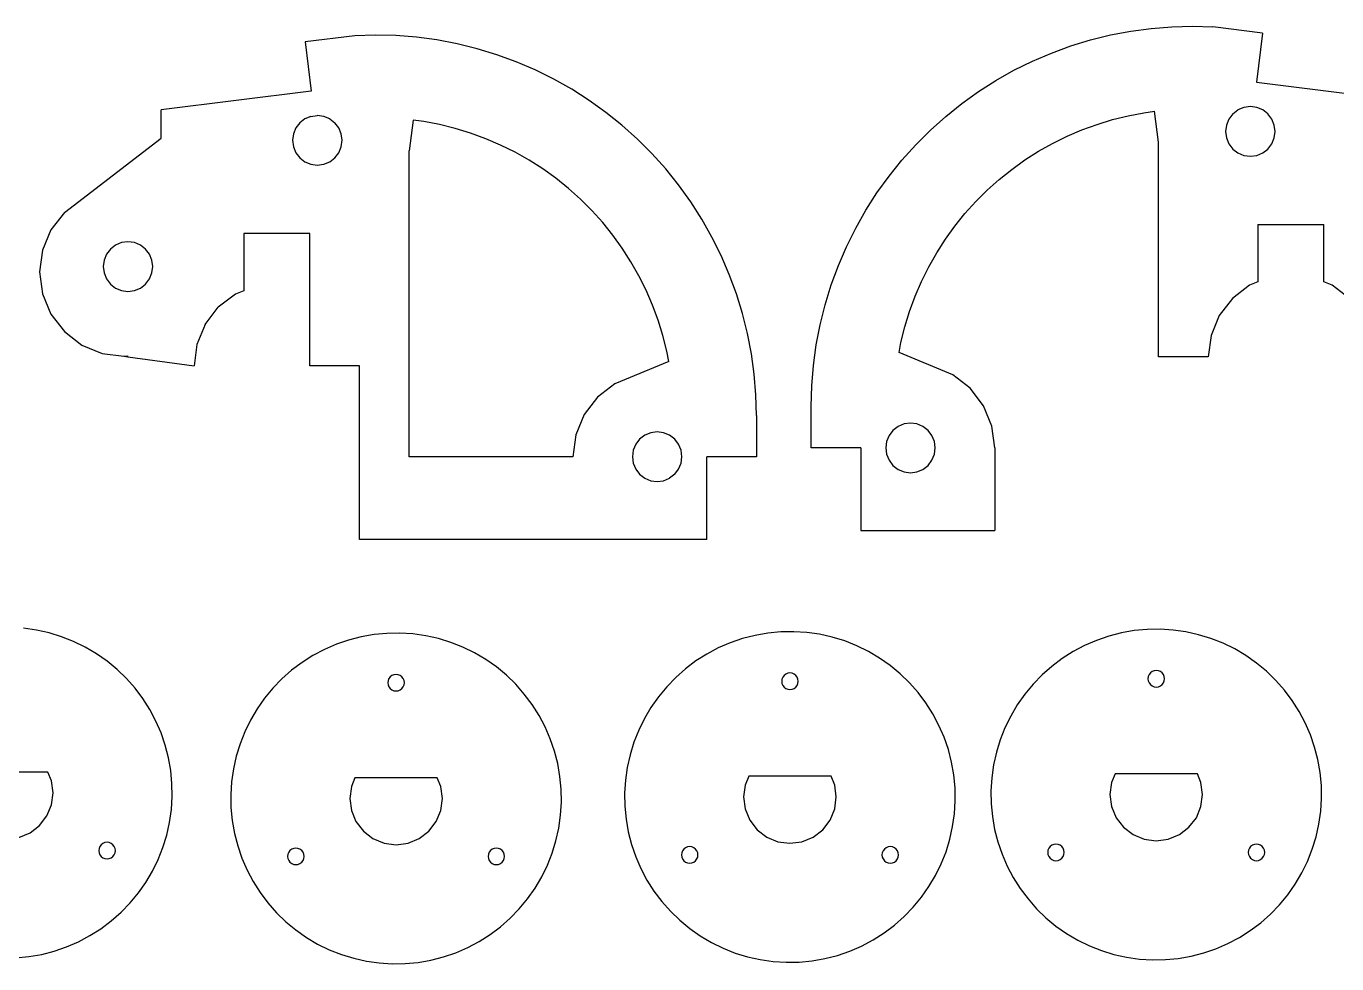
# Model space of a CAD drawing. Extents: x -202 to 202, y -117 to 117.
# Drawn here: x -75.2 to 4, y -115.7 to -59 of the extents above; entities that cross this region are included whole.
import ezdxf

# ---------------------------------------------------------------- set-up
doc = ezdxf.new("R2010")
doc.units = 0
doc.layers.get('0').update_dxf_attribs({"linetype": 'CONTINUOUS'})

msp = doc.modelspace()

# ---------------------------------------------------------------- linework, layer by layer
for p, q in [((-9.651, -59.485), (-8.426, -59.252)), ((-8.426, -59.252), (-7.19, -59.085)), ((-7.19, -59.085), (-5.947, -58.986)), ((-5.947, -58.986), (-4.7, -58.955)), ((-4.7, -58.955), (-3.454, -58.991)), ((-0.449, -59.366), (-3.454, -58.991)), ((-0.449, -59.366), (-0.821, -62.343)), ((-55.353, -59.527), (-58.357, -59.902)), ((-58.357, -59.902), (-57.985, -62.879)), ((-54.106, -59.49), (-55.353, -59.527)), ((-52.859, -59.522), (-54.106, -59.49)), ((-51.616, -59.621), (-52.859, -59.522)), ((-50.38, -59.787), (-51.616, -59.621)), ((-49.155, -60.02), (-50.38, -59.787)), ((-47.944, -60.319), (-49.155, -60.02)), ((-13.226, -60.576), (-12.055, -60.148)), ((-12.055, -60.148), (-10.862, -59.784)), ((-10.862, -59.784), (-9.651, -59.485)), ((-46.751, -60.684), (-47.944, -60.319)), ((-45.58, -61.112), (-46.751, -60.684)), ((-14.372, -61.068), (-13.226, -60.576)), ((-44.434, -61.603), (-45.58, -61.112)), ((-43.316, -62.156), (-44.434, -61.603)), ((-16.577, -62.233), (-15.49, -61.62)), ((-15.49, -61.62), (-14.372, -61.068)), ((-42.23, -62.768), (-43.316, -62.156)), ((-17.628, -62.903), (-16.577, -62.233)), ((-0.821, -62.343), (11.086, -63.832)), ((-57.985, -62.879), (-67.063, -64.014)), ((-41.178, -63.439), (-42.23, -62.768)), ((-18.642, -63.629), (-17.628, -62.903)), ((-67.063, -65.724), (-67.063, -64.014)), ((-40.164, -64.165), (-41.178, -63.439)), ((-39.191, -64.945), (-40.164, -64.165)), ((-19.615, -64.41), (-18.642, -63.629)), ((-8.584, -64.369), (-7.626, -64.187)), ((-7.626, -64.187), (-6.988, -64.101)), ((-6.743, -65.966), (-6.988, -64.101)), ((-2.254, -64.26), (-1.943, -64.021)), ((-1.582, -63.871), (-1.943, -64.021)), ((-1.193, -63.82), (-1.582, -63.871)), ((-0.805, -63.871), (-1.193, -63.82)), ((-0.443, -64.021), (-0.805, -63.871)), ((-0.133, -64.26), (-0.443, -64.021)), ((-58.674, -64.795), (-58.912, -65.106)), ((-58.363, -64.557), (-58.674, -64.795)), ((-58.001, -64.407), (-58.363, -64.557)), ((-58.001, -64.407), (-57.613, -64.356)), ((-57.225, -64.407), (-57.613, -64.356)), ((-56.863, -64.557), (-57.225, -64.407)), ((-56.863, -64.557), (-56.552, -64.795)), ((-56.314, -65.106), (-56.552, -64.795)), ((-51.818, -64.637), (-52.063, -66.501)), ((-51.181, -64.723), (-51.818, -64.637)), ((-50.222, -64.905), (-51.181, -64.723)), ((-49.274, -65.139), (-50.222, -64.905)), ((-38.262, -65.777), (-39.191, -64.945)), ((-20.544, -65.242), (-19.615, -64.41)), ((-11.382, -65.224), (-10.465, -64.889)), ((-10.465, -64.889), (-9.532, -64.603)), ((-9.532, -64.603), (-8.584, -64.369)), ((-2.642, -64.932), (-2.693, -65.32)), ((-2.492, -64.57), (-2.642, -64.932)), ((-2.254, -64.26), (-2.492, -64.57)), ((0.106, -64.57), (-0.133, -64.26)), ((0.255, -64.932), (0.106, -64.57)), ((0.307, -65.32), (0.255, -64.932)), ((-72.91, -70.211), (-67.063, -65.724)), ((-59.062, -65.468), (-59.113, -65.856)), ((-58.912, -65.106), (-59.062, -65.468)), ((-56.164, -65.468), (-56.314, -65.106)), ((-56.113, -65.856), (-56.164, -65.468)), ((-48.341, -65.424), (-49.274, -65.139)), ((-47.424, -65.759), (-48.341, -65.424)), ((-46.527, -66.144), (-47.424, -65.759)), ((-21.427, -66.123), (-20.544, -65.242)), ((-13.154, -66.041), (-12.279, -65.608)), ((-12.279, -65.608), (-11.382, -65.224)), ((-2.693, -65.32), (-2.642, -65.708)), ((-2.642, -65.708), (-2.492, -66.07)), ((0.106, -66.07), (0.255, -65.708)), ((0.255, -65.708), (0.307, -65.32)), ((-59.113, -65.856), (-59.062, -66.244)), ((-59.062, -66.244), (-58.912, -66.606)), ((-56.314, -66.606), (-56.164, -66.244)), ((-56.164, -66.244), (-56.113, -65.856)), ((-52.063, -84.99), (-52.063, -66.501)), ((-45.652, -66.576), (-46.527, -66.144)), ((-37.38, -66.658), (-38.262, -65.777)), ((-22.26, -67.05), (-21.427, -66.123)), ((-14.827, -67.045), (-14.004, -66.52)), ((-14.004, -66.52), (-13.154, -66.041)), ((-6.743, -78.955), (-6.743, -65.966)), ((-2.492, -66.07), (-2.254, -66.381)), ((-2.254, -66.381), (-1.943, -66.619)), ((-0.443, -66.619), (-0.133, -66.381)), ((-0.133, -66.381), (0.106, -66.07)), ((-58.912, -66.606), (-58.674, -66.916)), ((-58.674, -66.916), (-58.363, -67.155)), ((-58.363, -67.155), (-58.001, -67.305)), ((-58.001, -67.305), (-57.613, -67.356)), ((-57.613, -67.356), (-57.225, -67.305)), ((-57.225, -67.305), (-56.863, -67.155)), ((-56.863, -67.155), (-56.552, -66.916)), ((-56.552, -66.916), (-56.314, -66.606)), ((-44.802, -67.056), (-45.652, -66.576)), ((-43.979, -67.58), (-44.802, -67.056)), ((-36.546, -67.586), (-37.38, -66.658)), ((-23.042, -68.022), (-22.26, -67.05)), ((-15.621, -67.613), (-14.827, -67.045)), ((-1.943, -66.619), (-1.582, -66.769)), ((-1.582, -66.769), (-1.193, -66.82)), ((-1.193, -66.82), (-0.805, -66.769)), ((-0.805, -66.769), (-0.443, -66.619)), ((-43.186, -68.149), (-43.979, -67.58)), ((-42.424, -68.76), (-43.186, -68.149)), ((-35.764, -68.557), (-36.546, -67.586)), ((-23.771, -69.034), (-23.042, -68.022)), ((-16.382, -68.224), (-15.621, -67.613)), ((-41.697, -69.411), (-42.424, -68.76)), ((-35.036, -69.57), (-35.764, -68.557)), ((-17.8, -69.564), (-17.109, -68.875)), ((-17.109, -68.875), (-16.382, -68.224)), ((-41.006, -70.1), (-41.697, -69.411)), ((-34.363, -70.62), (-35.036, -69.57)), ((-24.443, -70.084), (-23.771, -69.034)), ((-18.452, -70.29), (-17.8, -69.564)), ((-72.91, -70.211), (-73.721, -71.267)), ((-40.354, -70.826), (-41.006, -70.1)), ((-25.058, -71.17), (-24.443, -70.084)), ((-19.064, -71.051), (-18.452, -70.29)), ((-73.721, -71.267), (-74.23, -72.497)), ((-39.742, -71.586), (-40.354, -70.826)), ((-33.749, -71.705), (-34.363, -70.62)), ((-25.612, -72.287), (-25.058, -71.17)), ((-19.634, -71.843), (-19.064, -71.051)), ((-0.743, -70.955), (-0.743, -74.418)), ((-0.743, -70.955), (3.257, -70.955)), ((3.257, -74.418), (3.257, -70.955)), ((-69.451, -72.041), (-69.813, -72.191)), ((-69.063, -71.99), (-69.451, -72.041)), ((-68.675, -72.041), (-69.063, -71.99)), ((-68.313, -72.191), (-68.675, -72.041)), ((-58.063, -71.49), (-62.063, -71.49)), ((-62.063, -71.49), (-62.063, -74.953)), ((-58.063, -79.49), (-58.063, -71.49)), ((-39.172, -72.379), (-39.742, -71.586)), ((-33.194, -72.822), (-33.749, -71.705)), ((-20.161, -72.665), (-19.634, -71.843)), ((-74.23, -72.497), (-74.404, -73.817)), ((-70.362, -72.74), (-70.512, -73.102)), ((-70.124, -72.43), (-70.362, -72.74)), ((-69.813, -72.191), (-70.124, -72.43)), ((-68.003, -72.43), (-68.313, -72.191)), ((-67.764, -72.74), (-68.003, -72.43)), ((-67.614, -73.102), (-67.764, -72.74)), ((-38.646, -73.201), (-39.172, -72.379)), ((-32.701, -73.968), (-33.194, -72.822)), ((-26.106, -73.432), (-25.612, -72.287)), ((-20.641, -73.514), (-20.161, -72.665)), ((-70.512, -73.102), (-70.563, -73.49)), ((-70.563, -73.49), (-70.512, -73.879)), ((-67.563, -73.49), (-67.614, -73.102)), ((-67.614, -73.879), (-67.563, -73.49)), ((-38.165, -74.05), (-38.646, -73.201)), ((-26.536, -74.602), (-26.106, -73.432)), ((-21.076, -74.388), (-20.641, -73.514)), ((-74.404, -73.817), (-74.23, -75.137)), ((-70.512, -73.879), (-70.362, -74.24)), ((-70.362, -74.24), (-70.124, -74.551)), ((-68.003, -74.551), (-67.764, -74.24)), ((-67.764, -74.24), (-67.614, -73.879)), ((-37.731, -74.924), (-38.165, -74.05)), ((-32.27, -75.138), (-32.701, -73.968)), ((-21.462, -75.285), (-21.076, -74.388)), ((-0.743, -74.418), (-1.243, -74.625)), ((3.757, -74.625), (3.257, -74.418)), ((-74.23, -75.137), (-73.721, -76.367)), ((-70.124, -74.551), (-69.813, -74.789)), ((-69.813, -74.789), (-69.451, -74.939)), ((-69.451, -74.939), (-69.063, -74.99)), ((-69.063, -74.99), (-68.675, -74.939)), ((-68.675, -74.939), (-68.313, -74.789)), ((-68.313, -74.789), (-68.003, -74.551)), ((-62.563, -75.16), (-63.599, -75.955)), ((-62.063, -74.953), (-62.563, -75.16)), ((-37.345, -75.82), (-37.731, -74.924)), ((-31.904, -76.33), (-32.27, -75.138)), ((-26.903, -75.795), (-26.536, -74.602)), ((-21.799, -76.201), (-21.462, -75.285)), ((-1.243, -74.625), (-2.279, -75.419)), ((4.793, -75.419), (3.757, -74.625)), ((-64.393, -76.99), (-63.599, -75.955)), ((-37.008, -76.736), (-37.345, -75.82)), ((-27.204, -77.005), (-26.903, -75.795)), ((-2.279, -75.419), (-3.073, -76.455)), ((-73.721, -76.367), (-72.91, -77.423)), ((-36.721, -77.669), (-37.008, -76.736)), ((-31.602, -77.54), (-31.904, -76.33)), ((-22.085, -77.134), (-21.799, -76.201)), ((-3.073, -76.455), (-3.573, -77.661)), ((-72.91, -77.423), (-71.854, -78.234)), ((-64.393, -76.99), (-64.893, -78.196)), ((-31.367, -78.765), (-31.602, -77.54)), ((-27.439, -78.229), (-27.204, -77.005)), ((-22.321, -78.081), (-22.085, -77.134)), ((-3.573, -77.661), (-3.743, -78.955)), ((-71.854, -78.234), (-70.624, -78.743)), ((-64.893, -78.196), (-65.063, -79.49)), ((-36.485, -78.616), (-36.721, -77.669)), ((-27.608, -79.465), (-27.439, -78.229)), ((-22.439, -78.694), (-22.321, -78.081)), ((-70.624, -78.743), (-69.304, -78.917)), ((-69.304, -78.917), (-69.063, -78.885)), ((-69.304, -78.917), (-69.063, -78.95)), ((-69.063, -78.95), (-69.063, -78.885)), ((-69.063, -78.95), (-65.063, -79.49)), ((-36.367, -79.229), (-39.613, -80.574)), ((-36.367, -79.229), (-36.485, -78.616)), ((-31.198, -80.001), (-31.367, -78.765)), ((-19.193, -80.038), (-22.439, -78.694)), ((-3.743, -78.955), (-6.743, -78.955)), ((-55.063, -79.49), (-58.063, -79.49)), ((-55.063, -89.99), (-55.063, -79.49)), ((-31.097, -81.244), (-31.198, -80.001)), ((-27.709, -80.708), (-27.608, -79.465)), ((-18.137, -80.849), (-19.193, -80.038)), ((-39.613, -80.574), (-40.67, -81.384)), ((-27.743, -81.955), (-27.709, -80.708)), ((-40.67, -81.384), (-41.48, -82.44)), ((-31.063, -82.49), (-31.097, -81.244)), ((-17.326, -81.905), (-18.137, -80.849)), ((-27.743, -84.455), (-27.743, -81.955)), ((-16.817, -83.135), (-17.326, -81.905)), ((-41.48, -82.44), (-41.989, -83.67)), ((-31.063, -82.49), (-31.063, -84.99)), ((-22.493, -83.156), (-22.804, -83.394)), ((-22.131, -83.006), (-22.493, -83.156)), ((-21.743, -82.955), (-22.131, -83.006)), ((-21.355, -83.006), (-21.743, -82.955)), ((-20.993, -83.156), (-21.355, -83.006)), ((-20.682, -83.394), (-20.993, -83.156)), ((-16.643, -84.455), (-16.817, -83.135)), ((-41.989, -83.67), (-42.163, -84.99)), ((-38.124, -83.93), (-38.362, -84.24)), ((-37.813, -83.691), (-38.124, -83.93)), ((-37.451, -83.541), (-37.813, -83.691)), ((-37.063, -83.49), (-37.451, -83.541)), ((-36.675, -83.541), (-37.063, -83.49)), ((-36.313, -83.691), (-36.675, -83.541)), ((-36.003, -83.93), (-36.313, -83.691)), ((-35.764, -84.24), (-36.003, -83.93)), ((-23.042, -83.705), (-23.192, -84.067)), ((-22.804, -83.394), (-23.042, -83.705)), ((-20.444, -83.705), (-20.682, -83.394)), ((-20.294, -84.067), (-20.444, -83.705)), ((-38.512, -84.602), (-38.563, -84.99)), ((-38.362, -84.24), (-38.512, -84.602)), ((-35.614, -84.602), (-35.764, -84.24)), ((-35.563, -84.99), (-35.614, -84.602)), ((-24.743, -84.455), (-27.743, -84.455)), ((-24.743, -84.455), (-24.743, -89.455)), ((-23.192, -84.067), (-23.243, -84.455)), ((-23.243, -84.455), (-23.192, -84.843)), ((-20.243, -84.455), (-20.294, -84.067)), ((-20.294, -84.843), (-20.243, -84.455)), ((-16.643, -84.455), (-16.643, -89.455)), ((-42.163, -84.99), (-52.063, -84.99)), ((-38.563, -84.99), (-38.512, -85.379)), ((-38.512, -85.379), (-38.362, -85.74)), ((-35.764, -85.74), (-35.614, -85.379)), ((-35.614, -85.379), (-35.563, -84.99)), ((-31.063, -84.99), (-34.063, -84.99)), ((-34.063, -89.99), (-34.063, -84.99)), ((-23.192, -84.843), (-23.042, -85.205)), ((-23.042, -85.205), (-22.804, -85.515)), ((-22.804, -85.515), (-22.493, -85.754)), ((-20.993, -85.754), (-20.682, -85.515)), ((-20.682, -85.515), (-20.444, -85.205)), ((-20.444, -85.205), (-20.294, -84.843)), ((-38.362, -85.74), (-38.124, -86.051)), ((-38.124, -86.051), (-37.813, -86.289)), ((-37.813, -86.289), (-37.451, -86.439)), ((-36.675, -86.439), (-36.313, -86.289)), ((-36.003, -86.051), (-36.313, -86.289)), ((-36.003, -86.051), (-35.764, -85.74)), ((-22.493, -85.754), (-22.131, -85.904)), ((-22.131, -85.904), (-21.743, -85.955)), ((-21.743, -85.955), (-21.355, -85.904)), ((-21.355, -85.904), (-20.993, -85.754)), ((-37.451, -86.439), (-37.063, -86.49)), ((-37.063, -86.49), (-36.675, -86.439)), ((-24.743, -89.455), (-16.643, -89.455)), ((-34.063, -89.99), (-55.063, -89.99)), ((-74.595, -95.47), (-75.372, -95.36)), ((-73.829, -95.641), (-74.595, -95.47)), ((-73.078, -95.872), (-73.829, -95.641)), ((-72.348, -96.161), (-73.078, -95.872)), ((-54.959, -95.882), (-55.719, -96.078)), ((-54.185, -95.747), (-54.959, -95.882)), ((-53.403, -95.673), (-54.185, -95.747)), ((-52.618, -95.66), (-53.403, -95.673)), ((-51.835, -95.709), (-52.618, -95.66)), ((-51.057, -95.819), (-51.835, -95.709)), ((-50.291, -95.99), (-51.057, -95.819)), ((-31.142, -95.792), (-31.903, -95.988)), ((-30.369, -95.657), (-31.142, -95.792)), ((-29.587, -95.583), (-30.369, -95.657)), ((-28.802, -95.57), (-29.587, -95.583)), ((-28.018, -95.619), (-28.802, -95.57)), ((-27.241, -95.729), (-28.018, -95.619)), ((-26.475, -95.9), (-27.241, -95.729)), ((-9.754, -95.84), (-10.496, -96.094)), ((-8.993, -95.644), (-9.754, -95.84)), ((-8.22, -95.509), (-8.993, -95.644)), ((-7.438, -95.434), (-8.22, -95.509)), ((-6.653, -95.422), (-7.438, -95.434)), ((-5.869, -95.471), (-6.653, -95.422)), ((-5.092, -95.581), (-5.869, -95.471)), ((-4.325, -95.752), (-5.092, -95.581)), ((-3.575, -95.983), (-4.325, -95.752)), ((-71.643, -96.506), (-72.348, -96.161)), ((-70.966, -96.905), (-71.643, -96.506)), ((-57.182, -96.644), (-57.876, -97.012)), ((-56.462, -96.332), (-57.182, -96.644)), ((-55.719, -96.078), (-56.462, -96.332)), ((-49.54, -96.221), (-50.291, -95.99)), ((-48.81, -96.51), (-49.54, -96.221)), ((-48.105, -96.855), (-48.81, -96.51)), ((-33.366, -96.554), (-34.06, -96.922)), ((-32.645, -96.242), (-33.366, -96.554)), ((-31.903, -95.988), (-32.645, -96.242)), ((-25.724, -96.131), (-26.475, -95.9)), ((-24.994, -96.42), (-25.724, -96.131)), ((-24.288, -96.765), (-24.994, -96.42)), ((-11.217, -96.406), (-11.911, -96.774)), ((-10.496, -96.094), (-11.217, -96.406)), ((-2.845, -96.271), (-3.575, -95.983)), ((-2.139, -96.617), (-2.845, -96.271)), ((-1.463, -97.016), (-2.139, -96.617)), ((-70.324, -97.356), (-70.966, -96.905)), ((-69.719, -97.857), (-70.324, -97.356)), ((-58.539, -97.433), (-59.167, -97.905)), ((-57.876, -97.012), (-58.539, -97.433)), ((-47.429, -97.254), (-48.105, -96.855)), ((-46.786, -97.705), (-47.429, -97.254)), ((-34.722, -97.343), (-35.35, -97.815)), ((-34.06, -96.922), (-34.722, -97.343)), ((-23.612, -97.164), (-24.288, -96.765)), ((-22.97, -97.615), (-23.612, -97.164)), ((-12.573, -97.195), (-13.201, -97.667)), ((-11.911, -96.774), (-12.573, -97.195)), ((-0.821, -97.467), (-1.463, -97.016)), ((-0.216, -97.967), (-0.821, -97.467)), ((-69.155, -98.403), (-69.719, -97.857)), ((-59.167, -97.905), (-59.755, -98.424)), ((-53.1, -98.224), (-53.203, -98.304)), ((-52.979, -98.174), (-53.1, -98.224)), ((-52.85, -98.157), (-52.979, -98.174)), ((-52.721, -98.174), (-52.85, -98.157)), ((-52.6, -98.224), (-52.721, -98.174)), ((-52.496, -98.304), (-52.6, -98.224)), ((-46.181, -98.206), (-46.786, -97.705)), ((-45.617, -98.752), (-46.181, -98.206)), ((-35.35, -97.815), (-35.939, -98.334)), ((-29.387, -98.214), (-29.466, -98.317)), ((-29.283, -98.134), (-29.387, -98.214)), ((-29.163, -98.084), (-29.283, -98.134)), ((-29.033, -98.067), (-29.163, -98.084)), ((-28.904, -98.084), (-29.033, -98.067)), ((-28.783, -98.134), (-28.904, -98.084)), ((-28.68, -98.214), (-28.783, -98.134)), ((-28.6, -98.317), (-28.68, -98.214)), ((-22.365, -98.116), (-22.97, -97.615)), ((-21.801, -98.662), (-22.365, -98.116)), ((-13.79, -98.186), (-14.336, -98.75)), ((-13.201, -97.667), (-13.79, -98.186)), ((-7.317, -98.169), (-7.367, -98.29)), ((-7.238, -98.066), (-7.317, -98.169)), ((-7.134, -97.986), (-7.238, -98.066)), ((-7.014, -97.936), (-7.134, -97.986)), ((-6.884, -97.919), (-7.014, -97.936)), ((-6.755, -97.936), (-6.884, -97.919)), ((-6.634, -97.986), (-6.755, -97.936)), ((-6.531, -98.066), (-6.634, -97.986)), ((-6.451, -98.169), (-6.531, -98.066)), ((-6.401, -98.29), (-6.451, -98.169)), ((0.349, -98.514), (-0.216, -97.967)), ((-68.635, -98.992), (-69.155, -98.403)), ((-68.163, -99.619), (-68.635, -98.992)), ((-60.302, -98.988), (-60.802, -99.594)), ((-59.755, -98.424), (-60.302, -98.988)), ((-53.333, -98.528), (-53.35, -98.657)), ((-53.35, -98.657), (-53.333, -98.787)), ((-53.283, -98.407), (-53.333, -98.528)), ((-53.333, -98.787), (-53.283, -98.907)), ((-53.203, -98.304), (-53.283, -98.407)), ((-53.283, -98.907), (-53.203, -99.011)), ((-53.203, -99.011), (-53.1, -99.09)), ((-52.6, -99.09), (-52.496, -99.011)), ((-52.417, -98.407), (-52.496, -98.304)), ((-52.496, -99.011), (-52.417, -98.907)), ((-52.367, -98.528), (-52.417, -98.407)), ((-52.417, -98.907), (-52.367, -98.787)), ((-52.35, -98.657), (-52.367, -98.528)), ((-52.367, -98.787), (-52.35, -98.657)), ((-45.098, -99.341), (-45.617, -98.752)), ((-36.485, -98.898), (-36.985, -99.504)), ((-35.939, -98.334), (-36.485, -98.898)), ((-29.516, -98.438), (-29.533, -98.567)), ((-29.533, -98.567), (-29.516, -98.697)), ((-29.466, -98.317), (-29.516, -98.438)), ((-29.516, -98.697), (-29.466, -98.817)), ((-29.466, -98.817), (-29.387, -98.921)), ((-29.387, -98.921), (-29.283, -99)), ((-29.283, -99), (-29.163, -99.05)), ((-29.163, -99.05), (-29.033, -99.067)), ((-29.033, -99.067), (-28.904, -99.05)), ((-28.904, -99.05), (-28.783, -99)), ((-28.783, -99), (-28.68, -98.921)), ((-28.68, -98.921), (-28.6, -98.817)), ((-28.551, -98.438), (-28.6, -98.317)), ((-28.6, -98.817), (-28.551, -98.697)), ((-28.533, -98.567), (-28.551, -98.438)), ((-28.551, -98.697), (-28.533, -98.567)), ((-21.281, -99.251), (-21.801, -98.662)), ((-14.336, -98.75), (-14.836, -99.356)), ((-7.367, -98.29), (-7.384, -98.419)), ((-7.384, -98.419), (-7.367, -98.549)), ((-7.367, -98.549), (-7.317, -98.669)), ((-7.317, -98.669), (-7.238, -98.773)), ((-7.238, -98.773), (-7.134, -98.852)), ((-7.134, -98.852), (-7.014, -98.902)), ((-7.014, -98.902), (-6.884, -98.919)), ((-6.884, -98.919), (-6.755, -98.902)), ((-6.755, -98.902), (-6.634, -98.852)), ((-6.634, -98.852), (-6.531, -98.773)), ((-6.531, -98.773), (-6.451, -98.669)), ((-6.451, -98.669), (-6.401, -98.549)), ((-6.384, -98.419), (-6.401, -98.29)), ((-6.401, -98.549), (-6.384, -98.419)), ((0.868, -99.102), (0.349, -98.514)), ((-67.742, -100.282), (-68.163, -99.619)), ((-60.802, -99.594), (-61.253, -100.236)), ((-53.1, -99.09), (-52.979, -99.14)), ((-52.979, -99.14), (-52.85, -99.157)), ((-52.85, -99.157), (-52.721, -99.14)), ((-52.721, -99.14), (-52.6, -99.09)), ((-44.626, -99.968), (-45.098, -99.341)), ((-36.985, -99.504), (-37.437, -100.146)), ((-20.809, -99.878), (-21.281, -99.251)), ((-14.836, -99.356), (-15.288, -99.998)), ((1.34, -99.73), (0.868, -99.102)), ((1.761, -100.393), (1.34, -99.73)), ((-67.375, -100.976), (-67.742, -100.282)), ((-61.253, -100.236), (-61.652, -100.912)), ((-44.205, -100.631), (-44.626, -99.968)), ((-43.837, -101.325), (-44.205, -100.631)), ((-37.437, -100.146), (-37.836, -100.822)), ((-20.388, -100.541), (-20.809, -99.878)), ((-20.021, -101.235), (-20.388, -100.541)), ((-15.288, -99.998), (-15.687, -100.674)), ((2.128, -101.087), (1.761, -100.393)), ((-67.063, -101.696), (-67.375, -100.976)), ((-61.652, -100.912), (-61.998, -101.618)), ((-43.525, -102.045), (-43.837, -101.325)), ((-37.836, -100.822), (-38.181, -101.528)), ((-19.709, -101.955), (-20.021, -101.235)), ((-16.032, -101.379), (-16.321, -102.11)), ((-15.687, -100.674), (-16.032, -101.379)), ((2.441, -101.807), (2.128, -101.087)), ((-66.808, -102.439), (-67.063, -101.696)), ((-61.998, -101.618), (-62.286, -102.348)), ((-43.27, -102.788), (-43.525, -102.045)), ((-38.181, -101.528), (-38.47, -102.258)), ((-19.454, -102.698), (-19.709, -101.955)), ((-16.321, -102.11), (-16.551, -102.86)), ((2.695, -102.55), (2.441, -101.807)), ((-66.612, -103.2), (-66.808, -102.439)), ((-62.286, -102.348), (-62.517, -103.098)), ((-43.075, -103.549), (-43.27, -102.788)), ((-38.701, -103.008), (-38.871, -103.775)), ((-38.47, -102.258), (-38.701, -103.008)), ((-19.258, -103.459), (-19.454, -102.698)), ((-16.551, -102.86), (-16.722, -103.626)), ((2.891, -103.31), (2.695, -102.55)), ((-66.477, -103.973), (-66.612, -103.2)), ((-62.517, -103.098), (-62.688, -103.865)), ((-42.939, -104.322), (-43.075, -103.549)), ((-38.871, -103.775), (-38.982, -104.552)), ((-19.123, -104.232), (-19.258, -103.459)), ((-16.722, -103.626), (-16.833, -104.404)), ((3.026, -104.084), (2.891, -103.31)), ((-73.9, -104.058), (-78.874, -104.058)), ((-73.683, -104.584), (-73.9, -104.058)), ((-73.587, -105.308), (-73.683, -104.584)), ((-66.403, -104.755), (-66.477, -103.973)), ((-62.688, -103.865), (-62.798, -104.642)), ((-55.337, -104.407), (-55.555, -104.933)), ((-50.363, -104.407), (-55.337, -104.407)), ((-50.145, -104.933), (-50.363, -104.407)), ((-42.865, -105.104), (-42.939, -104.322)), ((-38.982, -104.552), (-39.031, -105.336)), ((-31.52, -104.317), (-31.738, -104.843)), ((-26.546, -104.317), (-31.52, -104.317)), ((-26.329, -104.843), (-26.546, -104.317)), ((-19.049, -105.014), (-19.123, -104.232)), ((-16.833, -104.404), (-16.882, -105.188)), ((-9.371, -104.169), (-9.589, -104.694)), ((-4.397, -104.169), (-9.371, -104.169)), ((-4.18, -104.694), (-4.397, -104.169)), ((3.1, -104.866), (3.026, -104.084)), ((-73.683, -106.033), (-73.587, -105.308)), ((-66.39, -105.54), (-66.403, -104.755)), ((-62.798, -104.642), (-62.847, -105.426)), ((-55.555, -104.933), (-55.65, -105.657)), ((-50.05, -105.657), (-50.145, -104.933)), ((-42.853, -105.889), (-42.865, -105.104)), ((-39.031, -105.336), (-39.018, -106.121)), ((-31.738, -104.843), (-31.833, -105.567)), ((-26.233, -105.567), (-26.329, -104.843)), ((-19.036, -105.799), (-19.049, -105.014)), ((-16.882, -105.188), (-16.869, -105.973)), ((-9.589, -104.694), (-9.684, -105.419)), ((-4.084, -105.419), (-4.18, -104.694)), ((3.113, -105.651), (3.1, -104.866)), ((-73.963, -106.708), (-73.683, -106.033)), ((-66.439, -106.323), (-66.39, -105.54)), ((-62.847, -105.426), (-62.835, -106.211)), ((-55.65, -105.657), (-55.555, -106.382)), ((-50.145, -106.382), (-50.05, -105.657)), ((-42.902, -106.672), (-42.853, -105.889)), ((-39.018, -106.121), (-38.944, -106.902)), ((-31.833, -105.567), (-31.738, -106.292)), ((-26.329, -106.292), (-26.233, -105.567)), ((-19.085, -106.582), (-19.036, -105.799)), ((-16.869, -105.973), (-16.795, -106.754)), ((-9.684, -105.419), (-9.589, -106.144)), ((-9.589, -106.144), (-9.309, -106.819)), ((-4.459, -106.819), (-4.18, -106.144)), ((-4.18, -106.144), (-4.084, -105.419)), ((3.064, -106.434), (3.113, -105.651)), ((-74.408, -107.288), (-73.963, -106.708)), ((-66.549, -107.101), (-66.439, -106.323)), ((-62.835, -106.211), (-62.76, -106.992)), ((-55.555, -106.382), (-55.275, -107.057)), ((-50.425, -107.057), (-50.145, -106.382)), ((-43.012, -107.45), (-42.902, -106.672)), ((-38.944, -106.902), (-38.809, -107.676)), ((-31.738, -106.292), (-31.458, -106.967)), ((-31.458, -106.967), (-31.013, -107.547)), ((-27.054, -107.547), (-26.609, -106.967)), ((-26.609, -106.967), (-26.329, -106.292)), ((-19.195, -107.36), (-19.085, -106.582)), ((-16.795, -106.754), (-16.66, -107.528)), ((-9.309, -106.819), (-8.864, -107.399)), ((-4.904, -107.399), (-4.459, -106.819)), ((2.954, -107.212), (3.064, -106.434)), ((-75.663, -108.013), (-74.987, -107.733)), ((-74.987, -107.733), (-74.408, -107.288)), ((-66.72, -107.867), (-66.549, -107.101)), ((-62.76, -106.992), (-62.625, -107.766)), ((-62.625, -107.766), (-62.429, -108.526)), ((-55.275, -107.057), (-54.83, -107.637)), ((-54.83, -107.637), (-54.25, -108.082)), ((-51.45, -108.082), (-50.87, -107.637)), ((-50.87, -107.637), (-50.425, -107.057)), ((-43.183, -108.216), (-43.012, -107.45)), ((-38.809, -107.676), (-38.613, -108.436)), ((-31.013, -107.547), (-30.433, -107.992)), ((-27.633, -107.992), (-27.054, -107.547)), ((-19.366, -108.126), (-19.195, -107.36)), ((-16.66, -107.528), (-16.464, -108.288)), ((-8.864, -107.399), (-8.284, -107.844)), ((-5.484, -107.844), (-4.904, -107.399)), ((2.783, -107.978), (2.954, -107.212)), ((-70.758, -108.558), (-70.808, -108.679)), ((-70.679, -108.455), (-70.758, -108.558)), ((-70.575, -108.375), (-70.679, -108.455)), ((-70.455, -108.325), (-70.575, -108.375)), ((-70.325, -108.308), (-70.455, -108.325)), ((-70.196, -108.325), (-70.325, -108.308)), ((-70.075, -108.375), (-70.196, -108.325)), ((-69.972, -108.455), (-70.075, -108.375)), ((-69.892, -108.558), (-69.972, -108.455)), ((-69.842, -108.679), (-69.892, -108.558)), ((-66.951, -108.618), (-66.72, -107.867)), ((-62.429, -108.526), (-62.175, -109.269)), ((-54.25, -108.082), (-53.575, -108.362)), ((-53.575, -108.362), (-52.85, -108.457)), ((-52.85, -108.457), (-52.125, -108.362)), ((-52.125, -108.362), (-51.45, -108.082)), ((-43.413, -108.967), (-43.183, -108.216)), ((-38.613, -108.436), (-38.358, -109.179)), ((-35.096, -108.567), (-35.225, -108.584)), ((-34.966, -108.584), (-35.096, -108.567)), ((-30.433, -107.992), (-29.758, -108.272)), ((-29.758, -108.272), (-29.033, -108.367)), ((-29.033, -108.367), (-28.309, -108.272)), ((-28.309, -108.272), (-27.633, -107.992)), ((-22.971, -108.567), (-23.101, -108.584)), ((-22.842, -108.584), (-22.971, -108.567)), ((-19.597, -108.877), (-19.366, -108.126)), ((-16.464, -108.288), (-16.209, -109.031)), ((-13.3, -108.566), (-13.38, -108.669)), ((-13.197, -108.486), (-13.3, -108.566)), ((-13.076, -108.436), (-13.197, -108.486)), ((-12.947, -108.419), (-13.076, -108.436)), ((-12.817, -108.436), (-12.947, -108.419)), ((-12.697, -108.486), (-12.817, -108.436)), ((-12.593, -108.566), (-12.697, -108.486)), ((-12.514, -108.669), (-12.593, -108.566)), ((-8.284, -107.844), (-7.609, -108.124)), ((-7.609, -108.124), (-6.884, -108.219)), ((-6.884, -108.219), (-6.16, -108.124)), ((-6.16, -108.124), (-5.484, -107.844)), ((-1.176, -108.566), (-1.255, -108.669)), ((-1.072, -108.486), (-1.176, -108.566)), ((-0.952, -108.436), (-1.072, -108.486)), ((-0.822, -108.419), (-0.952, -108.436)), ((-0.693, -108.436), (-0.822, -108.419)), ((-0.572, -108.486), (-0.693, -108.436)), ((-0.469, -108.566), (-0.572, -108.486)), ((-0.389, -108.669), (-0.469, -108.566)), ((2.552, -108.729), (2.783, -107.978)), ((-70.808, -108.679), (-70.825, -108.808)), ((-70.825, -108.808), (-70.808, -108.938)), ((-70.808, -108.938), (-70.758, -109.058)), ((-70.758, -109.058), (-70.679, -109.162)), ((-70.679, -109.162), (-70.575, -109.241)), ((-70.575, -109.241), (-70.455, -109.291)), ((-70.455, -109.291), (-70.325, -109.308)), ((-70.325, -109.308), (-70.196, -109.291)), ((-70.196, -109.291), (-70.075, -109.241)), ((-70.075, -109.241), (-69.972, -109.162)), ((-69.972, -109.162), (-69.892, -109.058)), ((-69.892, -109.058), (-69.842, -108.938)), ((-69.825, -108.808), (-69.842, -108.679)), ((-69.842, -108.938), (-69.825, -108.808)), ((-67.585, -110.053), (-67.24, -109.348)), ((-67.24, -109.348), (-66.951, -108.618)), ((-62.175, -109.269), (-61.863, -109.99)), ((-59.395, -109.028), (-59.412, -109.157)), ((-59.412, -109.157), (-59.395, -109.287)), ((-59.345, -108.907), (-59.395, -109.028)), ((-59.395, -109.287), (-59.345, -109.407)), ((-59.266, -108.804), (-59.345, -108.907)), ((-59.162, -108.724), (-59.266, -108.804)), ((-59.042, -108.674), (-59.162, -108.724)), ((-58.912, -108.657), (-59.042, -108.674)), ((-58.783, -108.674), (-58.912, -108.657)), ((-58.662, -108.724), (-58.783, -108.674)), ((-58.559, -108.804), (-58.662, -108.724)), ((-58.479, -108.907), (-58.559, -108.804)), ((-58.429, -109.028), (-58.479, -108.907)), ((-58.479, -109.407), (-58.429, -109.287)), ((-58.412, -109.157), (-58.429, -109.028)), ((-58.429, -109.287), (-58.412, -109.157)), ((-47.271, -109.028), (-47.288, -109.157)), ((-47.288, -109.157), (-47.271, -109.287)), ((-47.221, -108.907), (-47.271, -109.028)), ((-47.271, -109.287), (-47.221, -109.407)), ((-47.141, -108.804), (-47.221, -108.907)), ((-47.038, -108.724), (-47.141, -108.804)), ((-46.917, -108.674), (-47.038, -108.724)), ((-46.788, -108.657), (-46.917, -108.674)), ((-46.658, -108.674), (-46.788, -108.657)), ((-46.538, -108.724), (-46.658, -108.674)), ((-46.434, -108.804), (-46.538, -108.724)), ((-46.355, -108.907), (-46.434, -108.804)), ((-46.305, -109.028), (-46.355, -108.907)), ((-46.355, -109.407), (-46.305, -109.287)), ((-46.288, -109.157), (-46.305, -109.028)), ((-46.305, -109.287), (-46.288, -109.157)), ((-43.702, -109.697), (-43.413, -108.967)), ((-38.358, -109.179), (-38.046, -109.9)), ((-35.579, -108.938), (-35.596, -109.067)), ((-35.596, -109.067), (-35.579, -109.197)), ((-35.529, -108.817), (-35.579, -108.938)), ((-35.579, -109.197), (-35.529, -109.317)), ((-35.449, -108.714), (-35.529, -108.817)), ((-35.529, -109.317), (-35.449, -109.421)), ((-35.346, -108.634), (-35.449, -108.714)), ((-35.225, -108.584), (-35.346, -108.634)), ((-34.846, -108.634), (-34.966, -108.584)), ((-34.742, -108.714), (-34.846, -108.634)), ((-34.663, -108.817), (-34.742, -108.714)), ((-34.742, -109.421), (-34.663, -109.317)), ((-34.613, -108.938), (-34.663, -108.817)), ((-34.663, -109.317), (-34.613, -109.197)), ((-34.596, -109.067), (-34.613, -108.938)), ((-34.613, -109.197), (-34.596, -109.067)), ((-23.454, -108.938), (-23.471, -109.067)), ((-23.471, -109.067), (-23.454, -109.197)), ((-23.404, -108.817), (-23.454, -108.938)), ((-23.454, -109.197), (-23.404, -109.317)), ((-23.325, -108.714), (-23.404, -108.817)), ((-23.404, -109.317), (-23.325, -109.421)), ((-23.221, -108.634), (-23.325, -108.714)), ((-23.101, -108.584), (-23.221, -108.634)), ((-22.721, -108.634), (-22.842, -108.584)), ((-22.618, -108.714), (-22.721, -108.634)), ((-22.538, -108.817), (-22.618, -108.714)), ((-22.618, -109.421), (-22.538, -109.317)), ((-22.488, -108.938), (-22.538, -108.817)), ((-22.538, -109.317), (-22.488, -109.197)), ((-22.471, -109.067), (-22.488, -108.938)), ((-22.488, -109.197), (-22.471, -109.067)), ((-19.886, -109.607), (-19.597, -108.877)), ((-16.209, -109.031), (-15.897, -109.751)), ((-13.43, -108.79), (-13.447, -108.919)), ((-13.447, -108.919), (-13.43, -109.049)), ((-13.38, -108.669), (-13.43, -108.79)), ((-13.43, -109.049), (-13.38, -109.169)), ((-13.38, -109.169), (-13.3, -109.273)), ((-13.3, -109.273), (-13.197, -109.352)), ((-13.197, -109.352), (-13.076, -109.402)), ((-12.817, -109.402), (-12.697, -109.352)), ((-12.697, -109.352), (-12.593, -109.273)), ((-12.593, -109.273), (-12.514, -109.169)), ((-12.464, -108.79), (-12.514, -108.669)), ((-12.514, -109.169), (-12.464, -109.049)), ((-12.447, -108.919), (-12.464, -108.79)), ((-12.464, -109.049), (-12.447, -108.919)), ((-1.305, -108.79), (-1.322, -108.919)), ((-1.322, -108.919), (-1.305, -109.049)), ((-1.255, -108.669), (-1.305, -108.79)), ((-1.305, -109.049), (-1.255, -109.169)), ((-1.255, -109.169), (-1.176, -109.273)), ((-1.176, -109.273), (-1.072, -109.352)), ((-1.072, -109.352), (-0.952, -109.402)), ((-0.693, -109.402), (-0.572, -109.352)), ((-0.572, -109.352), (-0.469, -109.273)), ((-0.469, -109.273), (-0.389, -109.169)), ((-0.339, -108.79), (-0.389, -108.669)), ((-0.389, -109.169), (-0.339, -109.049)), ((-0.322, -108.919), (-0.339, -108.79)), ((-0.339, -109.049), (-0.322, -108.919)), ((2.263, -109.459), (2.552, -108.729)), ((-67.984, -110.729), (-67.585, -110.053)), ((-61.863, -109.99), (-61.495, -110.683)), ((-59.345, -109.407), (-59.266, -109.511)), ((-59.266, -109.511), (-59.162, -109.59)), ((-59.162, -109.59), (-59.042, -109.64)), ((-59.042, -109.64), (-58.912, -109.657)), ((-58.912, -109.657), (-58.783, -109.64)), ((-58.783, -109.64), (-58.662, -109.59)), ((-58.662, -109.59), (-58.559, -109.511)), ((-58.559, -109.511), (-58.479, -109.407)), ((-47.221, -109.407), (-47.141, -109.511)), ((-47.141, -109.511), (-47.038, -109.59)), ((-47.038, -109.59), (-46.917, -109.64)), ((-46.917, -109.64), (-46.788, -109.657)), ((-46.788, -109.657), (-46.658, -109.64)), ((-46.658, -109.64), (-46.538, -109.59)), ((-46.538, -109.59), (-46.434, -109.511)), ((-46.434, -109.511), (-46.355, -109.407)), ((-44.047, -110.402), (-43.702, -109.697)), ((-38.046, -109.9), (-37.679, -110.593)), ((-35.449, -109.421), (-35.346, -109.5)), ((-35.346, -109.5), (-35.225, -109.55)), ((-35.225, -109.55), (-35.096, -109.567)), ((-35.096, -109.567), (-34.966, -109.55)), ((-34.966, -109.55), (-34.846, -109.5)), ((-34.846, -109.5), (-34.742, -109.421)), ((-23.325, -109.421), (-23.221, -109.5)), ((-23.221, -109.5), (-23.101, -109.55)), ((-23.101, -109.55), (-22.971, -109.567)), ((-22.971, -109.567), (-22.842, -109.55)), ((-22.842, -109.55), (-22.721, -109.5)), ((-22.721, -109.5), (-22.618, -109.421)), ((-20.231, -110.312), (-19.886, -109.607)), ((-15.897, -109.751), (-15.529, -110.445)), ((-13.076, -109.402), (-12.947, -109.419)), ((-12.947, -109.419), (-12.817, -109.402)), ((-0.952, -109.402), (-0.822, -109.419)), ((-0.822, -109.419), (-0.693, -109.402)), ((1.918, -110.164), (2.263, -109.459)), ((-68.436, -111.372), (-67.984, -110.729)), ((-61.495, -110.683), (-61.074, -111.346)), ((-44.447, -111.078), (-44.047, -110.402)), ((-37.679, -110.593), (-37.258, -111.256)), ((-20.63, -110.988), (-20.231, -110.312)), ((-15.529, -110.445), (-15.108, -111.108)), ((1.068, -111.483), (1.519, -110.84)), ((1.519, -110.84), (1.918, -110.164)), ((-68.936, -111.977), (-68.436, -111.372)), ((-61.074, -111.346), (-60.602, -111.974)), ((-45.398, -112.326), (-44.898, -111.721)), ((-44.898, -111.721), (-44.447, -111.078)), ((-37.258, -111.256), (-36.786, -111.884)), ((-21.582, -112.236), (-21.082, -111.631)), ((-21.082, -111.631), (-20.63, -110.988)), ((-15.108, -111.108), (-14.637, -111.736)), ((-14.637, -111.736), (-14.117, -112.325)), ((0.567, -112.088), (1.068, -111.483)), ((-69.482, -112.541), (-68.936, -111.977)), ((-60.602, -111.974), (-60.083, -112.563)), ((-45.944, -112.89), (-45.398, -112.326)), ((-36.786, -111.884), (-36.266, -112.473)), ((-36.266, -112.473), (-35.702, -113.019)), ((-22.128, -112.8), (-21.582, -112.236)), ((-14.117, -112.325), (-13.553, -112.871)), ((0.021, -112.652), (0.567, -112.088)), ((-70.699, -113.532), (-70.071, -113.061)), ((-70.071, -113.061), (-69.482, -112.541)), ((-60.083, -112.563), (-59.519, -113.109)), ((-59.519, -113.109), (-58.914, -113.609)), ((-46.533, -113.41), (-45.944, -112.89)), ((-35.702, -113.019), (-35.097, -113.519)), ((-23.345, -113.791), (-22.717, -113.32)), ((-22.717, -113.32), (-22.128, -112.8)), ((-13.553, -112.871), (-12.948, -113.371)), ((-1.195, -113.643), (-0.568, -113.171)), ((-0.568, -113.171), (0.021, -112.652)), ((-72.055, -114.321), (-71.361, -113.953)), ((-71.361, -113.953), (-70.699, -113.532)), ((-58.914, -113.609), (-58.271, -114.06)), ((-58.271, -114.06), (-57.595, -114.46)), ((-47.824, -114.302), (-47.161, -113.881)), ((-47.161, -113.881), (-46.533, -113.41)), ((-35.097, -113.519), (-34.454, -113.97)), ((-34.454, -113.97), (-33.778, -114.37)), ((-24.007, -114.212), (-23.345, -113.791)), ((-12.948, -113.371), (-12.305, -113.822)), ((-12.305, -113.822), (-11.629, -114.222)), ((-2.552, -114.432), (-1.858, -114.064)), ((-1.858, -114.064), (-1.195, -113.643)), ((-74.279, -115.083), (-73.518, -114.888)), ((-73.518, -114.888), (-72.776, -114.633)), ((-72.776, -114.633), (-72.055, -114.321)), ((-57.595, -114.46), (-56.89, -114.805)), ((-56.89, -114.805), (-56.159, -115.094)), ((-49.238, -114.982), (-48.518, -114.67)), ((-48.518, -114.67), (-47.824, -114.302)), ((-33.778, -114.37), (-33.073, -114.715)), ((-33.073, -114.715), (-32.343, -115.004)), ((-26.164, -115.147), (-25.422, -114.892)), ((-25.422, -114.892), (-24.701, -114.58)), ((-24.701, -114.58), (-24.007, -114.212)), ((-11.629, -114.222), (-10.924, -114.567)), ((-10.924, -114.567), (-10.194, -114.856)), ((-10.194, -114.856), (-9.443, -115.086)), ((-4.015, -114.999), (-3.272, -114.744)), ((-3.272, -114.744), (-2.552, -114.432)), ((-75.834, -115.293), (-75.052, -115.219)), ((-75.052, -115.219), (-74.279, -115.083)), ((-56.159, -115.094), (-55.409, -115.324)), ((-55.409, -115.324), (-54.643, -115.495)), ((-54.643, -115.495), (-53.865, -115.606)), ((-53.865, -115.606), (-53.081, -115.655)), ((-53.081, -115.655), (-52.296, -115.642)), ((-52.296, -115.642), (-51.515, -115.568)), ((-51.515, -115.568), (-50.741, -115.432)), ((-50.741, -115.432), (-49.981, -115.237)), ((-49.981, -115.237), (-49.238, -114.982)), ((-32.343, -115.004), (-31.592, -115.234)), ((-31.592, -115.234), (-30.826, -115.405)), ((-30.826, -115.405), (-30.049, -115.516)), ((-30.049, -115.516), (-29.265, -115.565)), ((-29.265, -115.565), (-28.48, -115.552)), ((-28.48, -115.552), (-27.698, -115.478)), ((-27.698, -115.478), (-26.925, -115.342)), ((-26.925, -115.342), (-26.164, -115.147)), ((-9.443, -115.086), (-8.677, -115.257)), ((-8.677, -115.257), (-7.9, -115.367)), ((-7.9, -115.367), (-7.116, -115.416)), ((-7.116, -115.416), (-6.331, -115.404)), ((-6.331, -115.404), (-5.549, -115.33)), ((-5.549, -115.33), (-4.776, -115.194)), ((-4.776, -115.194), (-4.015, -114.999))]:
    msp.add_line(p, q)

doc.saveas('drawing.dxf')
